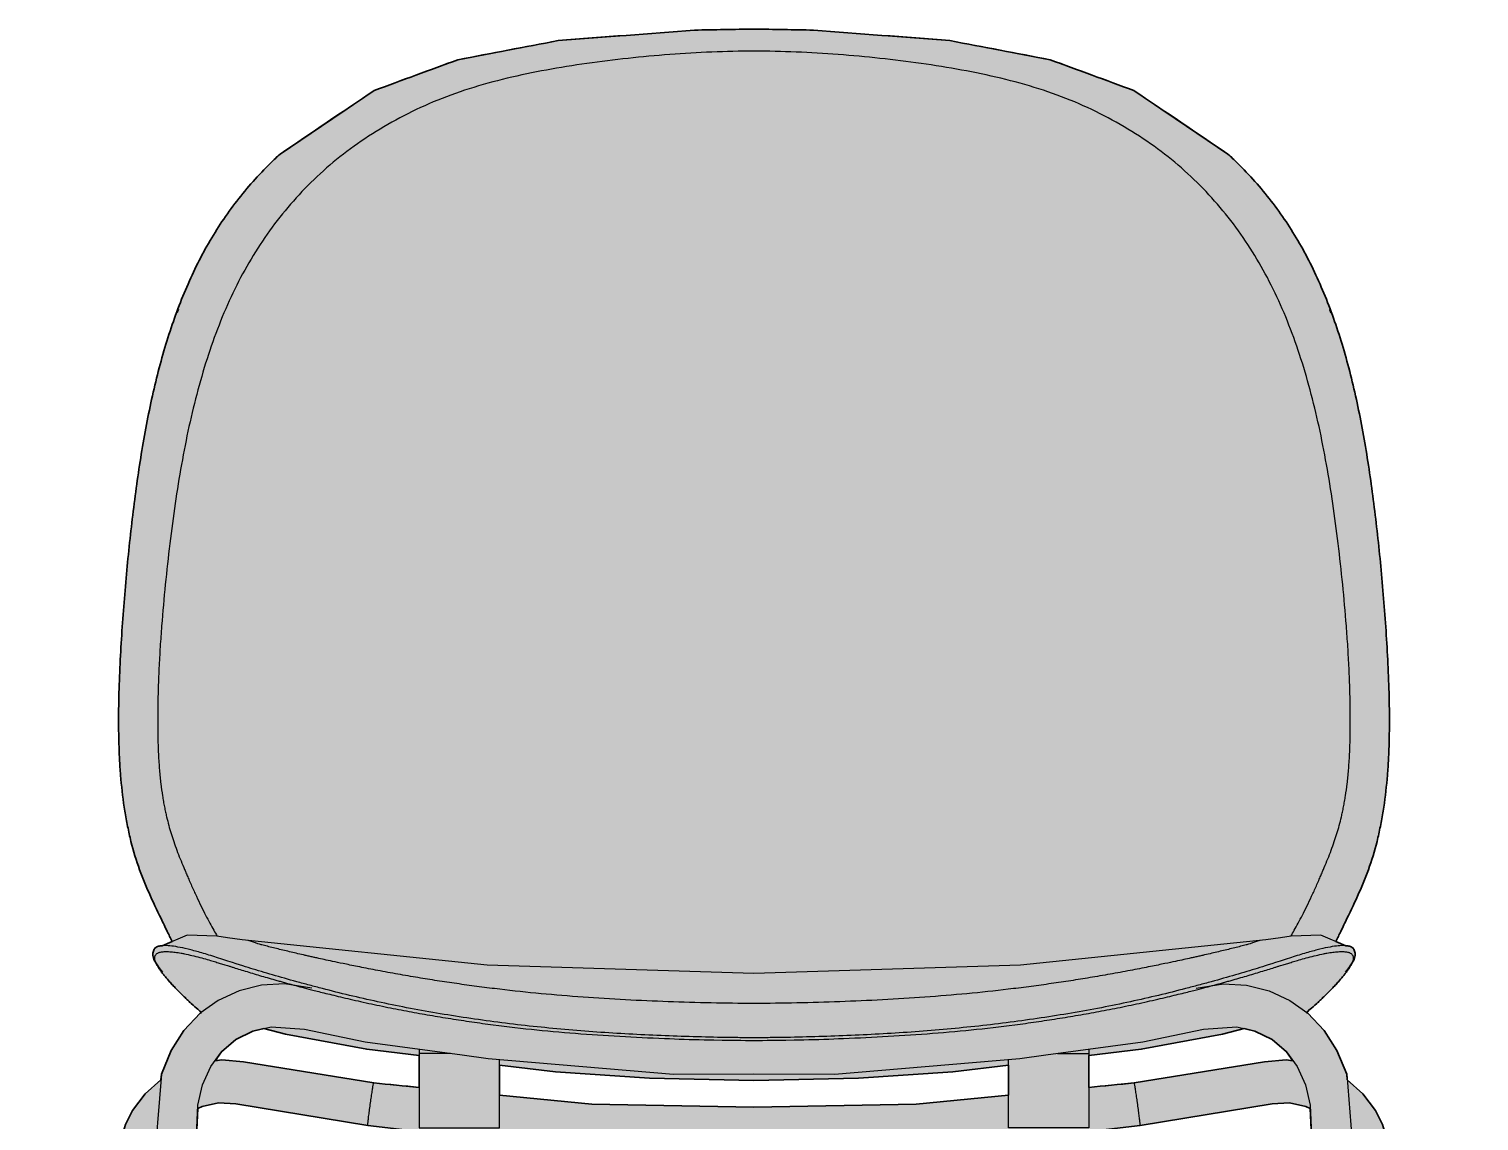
# Model space of a CAD drawing. Header units: millimetres. Extents: x 0 to 1796, y -1115 to 815.
# Drawn here: x 126 to 668, y 407 to 815 of the extents above; entities that cross this region are included whole.
import ezdxf

# ---------------------------------------------------------------- set-up
doc = ezdxf.new("R2010")
doc.units = ezdxf.units.MM
doc.layers.add('Blocks', color=7, linetype='Continuous')
doc.layers.add('Blocks$Fill', color=7, linetype='Continuous', true_color=0xffffff)
doc.layers.add('Blocks$Inner', color=7, linetype='Continuous', lineweight=25, true_color=0x007f00)
doc.layers.add('Blocks$Outline', color=7, linetype='Continuous', lineweight=35, true_color=0xff3f3f)

# ---------------------------------------------------------------- blocks, each defined once
blk = doc.blocks.new('N02 Dining Chair Front')
at = {"layer": 'Blocks$Fill'}
h = blk.add_hatch(color=256, dxfattribs=at)
h.paths.add_polyline_path([(145.86, 0.15), (143.01, 0.04), (139.08, 0.04), (134.88, 0.17), (131.89, 0.36), (130.31, 0.51), (129.5, 0.62), (129.02, 0.69), (128.58, 0.77), (128.37, 0.81), (128.18, 0.86), (127.98, 0.91), (127.79, 0.97), (127.6, 1.03), (127.39, 1.12), (127.15, 1.25), (126.85, 1.44), (126.49, 1.81), (126.13, 2.49), (126.07, 3.47), (126.39, 4.27), (126.79, 4.71), (127.12, 4.94), (127.38, 5.08), (127.6, 5.17), (127.81, 5.23), (128, 5.28), (128.19, 5.33), (128.39, 5.37), (128.59, 5.41), (128.81, 5.44), (129.26, 5.5), (130.03, 5.58), (130.52, 5.62), (130.93, 9.95), (159.59, 394.82), (160.57, 400.94), (162.16, 405.88), (164.76, 411.14), (169.45, 417.4), (175.32, 422.57), (175.49, 424.65), (179.1, 433.49), (183.92, 440.94), (190.02, 447.39), (190.49, 447.73), (186.66, 451.04), (186.47, 451.22), (183.46, 454.08), (181, 456.57), (179.77, 457.88), (178.59, 459.17), (177.52, 460.4), (176.6, 461.52), (175.79, 462.55), (175.06, 463.56), (174.72, 464.05), (174.41, 464.52), (174.13, 464.98), (173.87, 465.43), (173.72, 465.71), (173.58, 465.99), (173.41, 466.25), (173.26, 466.52), (173.11, 466.78), (172.97, 467.03), (172.84, 467.29), (172.72, 467.54), (172.67, 467.66), (172.62, 467.78), (172.57, 467.9), (172.53, 468.02), (172.49, 468.15), (172.45, 468.28), (172.41, 468.4), (172.38, 468.53), (172.36, 468.65), (172.33, 468.77), (172.32, 468.89), (172.31, 468.95), (172.3, 469), (172.3, 469.06), (172.29, 469.12), (172.29, 469.17), (172.29, 469.23), (172.29, 469.29), (172.29, 469.34), (172.29, 469.4), (172.3, 469.45), (172.3, 469.5), (172.31, 469.56), (172.31, 469.61), (172.32, 469.66), (172.33, 469.71), (172.34, 469.77), (172.35, 469.82), (172.36, 469.87), (172.8, 471.35), (172.91, 471.49), (172.96, 471.55), (173.02, 471.61), (173.07, 471.67), (173.13, 471.72), (173.15, 471.75), (173.18, 471.78), (173.21, 471.8), (173.24, 471.83), (173.3, 471.87), (173.36, 471.92), (173.42, 471.96), (173.48, 472), (173.55, 472.04), (173.61, 472.08), (173.68, 472.12), (173.76, 472.15), (173.83, 472.19), (173.91, 472.22), (173.99, 472.26), (174.07, 472.29), (174.15, 472.32), (174.24, 472.35), (174.33, 472.38), (174.42, 472.4), (174.57, 472.44), (174.73, 472.48), (174.89, 472.51), (175.05, 472.54), (175.23, 472.57), (175.41, 472.59), (175.59, 472.61), (175.78, 472.62), (179.52, 474.22), (175.38, 482.75), (170.89, 492.31), (169.83, 494.74), (168.81, 497.21), (167.83, 499.71), (166.91, 502.26), (166.05, 504.86), (165.25, 507.51), (164.5, 510.22), (163.82, 512.96), (163.19, 515.75), (162.62, 518.59), (162.1, 521.45), (161.63, 524.36), (161.22, 527.3), (160.85, 530.26), (160.27, 536.27), (159.87, 542.35), (159.64, 548.48), (159.53, 554.65), (159.55, 560.84), (159.87, 573.21), (160.5, 585.52), (162.33, 609.76), (164.82, 633.35), (166.32, 644.85), (168.02, 656.13), (169.95, 667.15), (172.16, 677.88), (173.38, 683.13), (174.69, 688.29), (176.08, 693.36), (177.57, 698.34), (179.15, 703.23), (180.82, 708.03), (182.6, 712.74), (184.47, 717.35), (186.46, 721.86), (188.55, 726.27), (190.76, 730.58), (193.1, 734.78), (195.55, 738.89), (198.13, 742.89), (200.84, 746.79), (203.68, 750.59), (206.64, 754.3), (209.74, 757.91), (212.97, 761.41), (216.34, 764.82), (218.07, 766.49), (219.84, 768.13), (254.97, 791.84), (286.19, 803.31), (323.67, 810.46), (374.57, 814.4), (396.83, 814.79), (419.1, 814.4), (469.99, 810.46), (507.47, 803.31), (538.7, 791.84), (573.82, 768.13), (575.59, 766.49), (577.33, 764.82), (580.69, 761.41), (583.92, 757.91), (587.02, 754.3), (589.99, 750.59), (592.82, 746.79), (595.53, 742.89), (598.11, 738.89), (600.57, 734.78), (602.9, 730.58), (605.11, 726.27), (607.21, 721.86), (609.19, 717.35), (611.07, 712.74), (612.84, 708.03), (614.52, 703.23), (616.1, 698.34), (617.58, 693.36), (618.98, 688.29), (620.29, 683.13), (621.51, 677.88), (623.72, 667.15), (625.65, 656.13), (627.35, 644.85), (628.85, 633.35), (631.33, 609.76), (633.17, 585.52), (633.8, 573.21), (634.12, 560.84), (634.13, 554.65), (634.03, 548.48), (633.8, 542.35), (633.4, 536.27), (632.81, 530.26), (632.45, 527.3), (632.03, 524.36), (631.57, 521.45), (631.05, 518.59), (630.47, 515.75), (629.85, 512.96), (629.16, 510.22), (628.42, 507.51), (627.62, 504.86), (626.76, 502.26), (625.83, 499.71), (624.86, 497.21), (623.84, 494.74), (622.77, 492.31), (615.97, 477.95), (614.15, 474.22), (617.88, 472.62), (618.07, 472.61), (618.26, 472.59), (618.44, 472.57), (618.61, 472.54), (618.78, 472.51), (618.94, 472.48), (619.09, 472.44), (619.24, 472.4), (619.34, 472.38), (619.42, 472.35), (619.51, 472.32), (619.6, 472.29), (619.68, 472.26), (619.76, 472.22), (619.84, 472.19), (619.91, 472.15), (619.98, 472.12), (620.05, 472.08), (620.12, 472.04), (620.18, 472), (620.25, 471.96), (620.31, 471.92), (620.37, 471.87), (620.42, 471.83), (620.45, 471.8), (620.48, 471.78), (620.51, 471.75), (620.54, 471.72), (620.59, 471.67), (620.65, 471.61), (620.7, 471.55), (620.76, 471.49), (620.86, 471.35), (621.3, 469.87), (621.31, 469.82), (621.33, 469.77), (621.34, 469.71), (621.35, 469.66), (621.35, 469.61), (621.36, 469.56), (621.37, 469.5), (621.37, 469.45), (621.37, 469.4), (621.38, 469.34), (621.38, 469.29), (621.38, 469.23), (621.37, 469.17), (621.37, 469.12), (621.37, 469.06), (621.36, 469), (621.36, 468.95), (621.35, 468.89), (621.33, 468.77), (621.31, 468.65), (621.28, 468.53), (621.25, 468.4), (621.22, 468.28), (621.18, 468.15), (621.14, 468.02), (621.09, 467.9), (621.04, 467.78), (620.99, 467.66), (620.94, 467.54), (620.82, 467.29), (620.7, 467.03), (620.56, 466.78), (620.41, 466.52), (620.25, 466.25), (620.09, 465.99), (619.95, 465.71), (619.8, 465.43), (619.54, 464.98), (619.25, 464.52), (618.94, 464.05), (618.61, 463.56), (617.87, 462.55), (617.07, 461.52), (616.14, 460.4), (615.07, 459.17), (613.9, 457.88), (611.42, 455.29), (609.06, 452.97), (607.01, 451.04), (603.17, 447.73), (603.65, 447.39), (609.75, 440.94), (614.56, 433.49), (618.18, 424.65), (618.34, 422.57), (624.22, 417.4), (628.9, 411.14), (631.51, 405.88), (633.1, 400.94), (634.07, 394.82), (662.74, 9.95), (663.14, 5.62), (664.16, 5.53), (664.64, 5.47), (665.07, 5.41), (665.27, 5.37), (665.47, 5.33), (665.66, 5.28), (665.86, 5.23), (666.06, 5.17), (666.28, 5.08), (666.55, 4.94), (666.87, 4.71), (667.27, 4.27), (667.6, 3.47), (667.54, 2.49), (667.18, 1.81), (666.81, 1.44), (666.52, 1.25), (666.28, 1.12), (666.07, 1.03), (665.87, 0.97), (665.68, 0.91), (665.49, 0.86), (665.29, 0.81), (665.09, 0.77), (664.65, 0.69), (664.16, 0.62), (663.35, 0.51), (661.78, 0.36), (659.18, 0.19), (655.01, 0.04), (651.05, 0.03), (648.47, 0.11), (647.8, 0.15), (634.59, -0.34), (630.75, -0.38), (630.11, -0.36), (629.85, -0.35), (629.72, -0.33), (629.65, -0.32), (629.6, -0.32), (629.55, -0.32), (629.5, -0.32), (629.45, -0.32), (629.4, -0.31), (629.35, -0.31), (629.3, -0.3), (629.25, -0.29), (629.2, -0.29), (629.16, -0.28), (629.11, -0.26), (629.06, -0.25), (629.01, -0.24), (628.96, -0.22), (628.92, -0.2), (628.87, -0.19), (628.82, -0.17), (628.78, -0.15), (628.73, -0.13), (628.68, -0.1), (628.64, -0.08), (628.6, -0.06), (628.55, -0.03), (628.51, 0), (628.47, 0.02), (628.43, 0.05), (628.39, 0.08), (628.35, 0.11), (628.31, 0.14), (628.28, 0.17), (628.24, 0.21), (628.2, 0.24), (628.17, 0.27), (628.14, 0.31), (628.1, 0.34), (628.07, 0.38), (628.04, 0.42), (628.01, 0.46), (627.98, 0.5), (627.95, 0.54), (627.92, 0.58), (627.89, 0.62), (627.87, 0.66), (627.84, 0.71), (627.82, 0.75), (627.8, 0.8), (627.78, 0.84), (627.75, 0.89), (627.74, 0.93), (627.72, 0.98), (627.7, 1.03), (627.68, 1.08), (627.67, 1.12), (627.66, 1.17), (627.64, 1.22), (627.63, 1.27), (627.62, 1.32), (627.62, 1.37), (627.61, 1.42), (627.6, 1.46), (627.6, 1.51), (627.59, 1.56), (627.59, 1.61), (627.59, 1.66), (627.59, 1.71), (627.59, 1.76), (627.59, 1.81), (627.6, 1.85), (627.6, 1.9), (627.61, 1.95), (627.62, 2), (627.62, 2.05), (627.63, 2.1), (627.64, 2.15), (627.66, 2.2), (627.67, 2.25), (627.69, 2.29), (627.7, 2.34), (627.72, 2.39), (627.74, 2.43), (627.76, 2.48), (627.78, 2.53), (627.8, 2.57), (627.82, 2.62), (627.84, 2.66), (627.87, 2.7), (627.9, 2.75), (627.92, 2.79), (627.95, 2.83), (627.98, 2.87), (628.01, 2.91), (628.04, 2.95), (628.07, 2.99), (628.1, 3.02), (628.14, 3.06), (628.17, 3.09), (628.2, 3.13), (628.24, 3.16), (628.28, 3.19), (628.31, 3.23), (628.35, 3.26), (628.39, 3.29), (628.43, 3.32), (628.47, 3.35), (628.51, 3.37), (628.56, 3.4), (628.6, 3.42), (628.64, 3.45), (628.69, 3.47), (628.73, 3.49), (628.78, 3.52), (628.82, 3.54), (628.87, 3.55), (628.92, 3.57), (628.97, 3.59), (629.01, 3.6), (629.06, 3.62), (629.11, 3.63), (629.16, 3.64), (629.21, 3.65), (629.26, 3.66), (629.3, 3.67), (629.35, 3.68), (629.4, 3.68), (629.45, 3.69), (629.5, 3.69), (629.55, 3.69), (629.6, 3.69), (629.67, 3.7), (629.79, 3.72), (630.06, 3.75), (630.92, 3.83), (632.16, 3.91), (631.95, 8.03), (631.95, 8.03), (631.95, 8.03), (631.95, 8.04), (605.22, 385.73), (605.22, 385.74), (605.21, 385.74), (605.21, 385.75), (605.21, 385.76), (605.22, 385.77), (605.22, 385.78), (605.22, 385.79), (605.22, 385.79), (605.44, 393.59), (604.58, 411.88), (602.98, 412.67), (596.77, 413.93), (590.35, 413.58), (541.07, 405.55), (499.56, 400.7), (417.21, 395.93), (396.83, 396.33), (376.46, 395.93), (294.1, 400.7), (252.6, 405.55), (203.31, 413.58), (196.9, 413.93), (190.69, 412.67), (189.08, 411.88), (188.23, 393.59), (188.45, 385.79), (188.45, 385.79), (188.45, 385.78), (188.45, 385.77), (188.45, 385.76), (188.45, 385.75), (188.45, 385.74), (188.45, 385.74), (188.45, 385.73), (161.72, 8.04), (161.72, 8.03), (161.72, 8.03), (161.72, 8.03), (161.5, 3.91), (163.46, 3.77), (163.87, 3.72), (164, 3.7), (164.07, 3.69), (164.12, 3.69), (164.16, 3.69), (164.21, 3.69), (164.26, 3.68), (164.31, 3.68), (164.36, 3.67), (164.41, 3.66), (164.46, 3.65), (164.51, 3.64), (164.56, 3.63), (164.6, 3.62), (164.65, 3.6), (164.7, 3.59), (164.75, 3.57), (164.79, 3.55), (164.84, 3.54), (164.89, 3.52), (164.93, 3.49), (164.98, 3.47), (165.02, 3.45), (165.07, 3.42), (165.11, 3.4), (165.15, 3.37), (165.19, 3.35), (165.23, 3.32), (165.27, 3.29), (165.31, 3.26), (165.35, 3.23), (165.39, 3.19), (165.43, 3.16), (165.46, 3.13), (165.5, 3.09), (165.53, 3.06), (165.56, 3.02), (165.59, 2.99), (165.63, 2.95), (165.66, 2.91), (165.69, 2.87), (165.72, 2.83), (165.74, 2.79), (165.77, 2.75), (165.8, 2.7), (165.82, 2.66), (165.84, 2.62), (165.87, 2.57), (165.89, 2.53), (165.91, 2.48), (165.93, 2.43), (165.95, 2.39), (165.96, 2.34), (165.98, 2.29), (166, 2.25), (166.01, 2.2), (166.02, 2.15), (166.03, 2.1), (166.04, 2.05), (166.05, 2), (166.06, 1.95), (166.06, 1.9), (166.07, 1.85), (166.07, 1.81), (166.07, 1.76), (166.08, 1.71), (166.08, 1.66), (166.07, 1.61), (166.07, 1.56), (166.07, 1.51), (166.06, 1.46), (166.06, 1.42), (166.05, 1.37), (166.04, 1.32), (166.03, 1.27), (166.02, 1.22), (166.01, 1.17), (166, 1.12), (165.98, 1.08), (165.97, 1.03), (165.95, 0.98), (165.93, 0.93), (165.91, 0.89), (165.89, 0.84), (165.87, 0.8), (165.85, 0.75), (165.82, 0.71), (165.8, 0.66), (165.77, 0.62), (165.74, 0.58), (165.72, 0.54), (165.69, 0.5), (165.66, 0.46), (165.63, 0.42), (165.6, 0.38), (165.56, 0.34), (165.53, 0.31), (165.5, 0.27), (165.46, 0.24), (165.43, 0.21), (165.39, 0.17), (165.35, 0.14), (165.31, 0.11), (165.28, 0.08), (165.24, 0.05), (165.2, 0.02), (165.15, 0), (165.11, -0.03), (165.07, -0.06), (165.03, -0.08), (164.98, -0.1), (164.94, -0.13), (164.89, -0.15), (164.84, -0.17), (164.8, -0.19), (164.75, -0.2), (164.7, -0.22), (164.65, -0.24), (164.61, -0.25), (164.56, -0.26), (164.51, -0.28), (164.46, -0.29), (164.41, -0.29), (164.36, -0.3), (164.31, -0.31), (164.26, -0.31), (164.22, -0.32), (164.17, -0.32), (164.12, -0.32), (164.07, -0.32), (164.02, -0.32), (163.94, -0.33), (163.81, -0.35), (163.68, -0.35), (163.41, -0.37), (162.52, -0.38), (155.6, -0.25)], flags=0)
h.paths.add_polyline_path([(271.82, 431.62), (252.19, 433.96), (221.85, 439.65), (213.81, 441.7), (209.72, 440.74), (203.35, 437.57), (198.01, 433.06), (195.56, 429.7), (198.07, 429.99), (206.21, 429.31), (254.84, 421.39), (254.84, 421.39), (271.82, 419.74)], flags=0)
h.paths.add_polyline_path([(491.85, 428.03), (471.03, 425.55), (435.86, 423.16), (396.83, 422.29), (357.81, 423.16), (322.64, 425.55), (301.82, 428.03), (301.82, 416.83), (336.31, 413.48), (396.83, 412.35), (457.35, 413.48), (491.85, 416.83)], flags=0)
h.paths.add_polyline_path([(579.86, 441.7), (571.82, 439.65), (541.47, 433.96), (521.85, 431.62), (521.85, 419.74), (538.83, 421.39), (538.83, 421.39), (587.45, 429.31), (595.6, 429.99), (598.11, 429.7), (595.65, 433.06), (590.31, 437.57), (583.94, 440.74)], flags=0)
at = {"layer": 'Blocks$Inner'}
for p, q in [((172.8, 471.35), (172.36, 469.87)), ((621.3, 469.87), (620.86, 471.35)), ((283.49, 432.42), (271.82, 432.42)), ((510.17, 432.42), (521.85, 432.42))]:
    blk.add_line(p, q, dxfattribs=at)
for points in [[(219.84, 768.13), (254.97, 791.84), (286.19, 803.31), (323.67, 810.46), (374.57, 814.4), (396.83, 814.79), (419.1, 814.4), (469.99, 810.46), (507.47, 803.31), (538.7, 791.84), (573.82, 768.13)], [(617.88, 472.62), (608.59, 476.59), (597.46, 476.17), (593.43, 475.62), (588.01, 474.83), (496.42, 465.42), (396.83, 462.24), (297.24, 465.42), (205.66, 474.83), (200.24, 475.62), (196.21, 476.17), (185.08, 476.59), (175.78, 472.62)], [(231.65, 456.73), (221.45, 458.39), (212.9, 457.88), (204.5, 455.75), (196.72, 452.15), (190.02, 447.39), (183.92, 440.94), (179.1, 433.49), (175.49, 424.65), (172.49, 386.86), (145.76, 9.19)], [(562.01, 456.73), (572.22, 458.39), (580.77, 457.88), (589.17, 455.75), (596.94, 452.15), (603.65, 447.39), (609.75, 440.94), (614.56, 433.49), (618.18, 424.65), (621.18, 386.86), (647.9, 9.19)], [(188.23, 393.59), (189.14, 413.1), (190.92, 420.72), (193.99, 427.56), (198.01, 433.06), (203.35, 437.57), (209.72, 440.74), (216.46, 442.33), (229, 441.45), (251.59, 436.79), (287.82, 431.93), (297.55, 430.58), (366.76, 424.64), (396.83, 424.82), (426.9, 424.64), (496.12, 430.58), (505.85, 431.93), (542.08, 436.79), (564.67, 441.45), (577.2, 442.33), (583.94, 440.74), (590.31, 437.57), (595.65, 433.06), (599.68, 427.56), (602.75, 420.72), (604.52, 413.1), (605.44, 393.59)], [(271.82, 431.62), (252.19, 433.96), (221.85, 439.65), (213.81, 441.7)], [(521.85, 431.62), (541.47, 433.96), (571.82, 439.65), (579.86, 441.7)], [(271.82, 433.88), (271.82, 404.64), (301.82, 404.64), (301.82, 430.25)], [(521.85, 433.88), (521.85, 404.64), (491.85, 404.64), (491.85, 430.25)], [(254.86, 421.34), (254.84, 421.39), (254.84, 421.39), (206.21, 429.31), (198.07, 429.99), (195.48, 429.69)], [(301.82, 428.03), (322.64, 425.55), (357.81, 423.16), (396.83, 422.29), (435.86, 423.16), (471.03, 425.55), (491.85, 428.03)], [(538.81, 421.34), (538.83, 421.39), (538.83, 421.39), (587.45, 429.31), (595.6, 429.99), (598.18, 429.69)], [(175.32, 422.57), (169.45, 417.4), (164.76, 411.14), (162.16, 405.88), (160.57, 400.94), (159.59, 394.82), (130.93, 9.95), (130.47, 5.07)], [(618.34, 422.57), (624.22, 417.4), (628.9, 411.14), (631.51, 405.88), (633.1, 400.94), (634.07, 394.82), (662.74, 9.95), (663.19, 5.07)], [(254.72, 421.04), (254.77, 421.24), (254.81, 421.36), (254.84, 421.39), (271.82, 419.74)], [(538.95, 421.04), (538.9, 421.24), (538.86, 421.36), (538.83, 421.39), (521.85, 419.74)], [(189.03, 411.85), (190.69, 412.67), (196.9, 413.93), (203.31, 413.58), (252.6, 405.55), (294.1, 400.7), (376.46, 395.93), (396.83, 396.33), (417.21, 395.93), (499.56, 400.7), (541.07, 405.55), (590.35, 413.58), (596.77, 413.93), (602.98, 412.67), (604.63, 411.85)], [(491.85, 416.83), (457.35, 413.48), (396.83, 412.35), (336.31, 413.48), (301.82, 416.83)]]:
    blk.add_lwpolyline(points, dxfattribs=at)
for points, knots in [([(396.83, 806.52), (386.32, 806.52), (365.29, 805.57), (339.43, 802.83), (319.28, 799.59), (304.55, 796.52), (290.35, 792.64), (276.92, 787.73), (264.37, 781.77), (252.77, 774.92), (242.04, 767.21), (229.12, 755.89), (215.34, 739.94), (202.39, 718.16), (192.65, 693.65), (186.66, 671.23), (182.94, 652.3), (180.58, 637.69), (178.61, 622.76), (176.93, 607.49), (175.77, 594.63), (175.12, 585.49), (174.81, 580.2), (174.61, 576.21), (174.44, 572.09), (174.29, 567.74), (174.19, 563.41), (174.11, 557.89), (174.12, 551.05), (174.37, 543.91), (174.76, 538.06), (175.28, 533), (175.8, 529.29), (176.26, 526.5), (176.65, 524.44), (177.05, 522.49), (177.59, 520.15), (178.26, 517.51), (179.11, 514.57), (180.1, 511.51), (181.26, 508.27), (182.51, 505.06), (183.62, 502.36), (184.5, 500.26), (185.15, 498.75), (185.92, 496.99), (187.11, 494.3), (188.56, 491.1), (190.35, 487.29), (192.04, 483.94), (193.58, 481.03), (195.04, 478.45), (195.93, 476.89), (196.35, 476.15)], [-1, -1, -1, -1, -0.974359, -0.9487179, -0.9358974, -0.9230769, -0.9102564, -0.8974359, -0.8846154, -0.8717949, -0.8589744, -0.8461538, -0.8205128, -0.7948718, -0.7692308, -0.7435897, -0.7307692, -0.7179487, -0.7051282, -0.6923077, -0.6794872, -0.6730769, -0.6698718, -0.6666667, -0.6634615, -0.6602564, -0.6570513, -0.6538462, -0.6474359, -0.6410256, -0.6346154, -0.6282051, -0.6217949, -0.6185897, -0.6153846, -0.6121795, -0.6089744, -0.6025641, -0.5961538, -0.5897436, -0.5833333, -0.5769231, -0.5705128, -0.5673077, -0.5641026, -0.5608974, -0.5576923, -0.5512821, -0.5448718, -0.5384615, -0.5320513, -0.525641, -0.5195811, -0.5195811, -0.5195811, -0.5195811]), ([(597.32, 476.15), (597.74, 476.89), (598.63, 478.45), (600.08, 481.03), (601.62, 483.94), (603.31, 487.29), (605.11, 491.1), (606.56, 494.3), (607.75, 496.99), (608.52, 498.75), (609.16, 500.26), (610.05, 502.36), (611.16, 505.06), (612.41, 508.27), (613.57, 511.51), (614.56, 514.57), (615.41, 517.51), (616.08, 520.15), (616.61, 522.49), (617.02, 524.44), (617.4, 526.5), (617.87, 529.29), (618.39, 533), (618.9, 538.06), (619.3, 543.91), (619.54, 551.05), (619.56, 557.89), (619.48, 563.41), (619.37, 567.74), (619.23, 572.09), (619.06, 576.21), (618.86, 580.2), (618.54, 585.49), (617.89, 594.63), (616.73, 607.49), (615.06, 622.76), (613.08, 637.69), (610.73, 652.3), (607.01, 671.23), (601.02, 693.65), (591.27, 718.16), (578.32, 739.94), (564.54, 755.89), (551.63, 767.21), (540.9, 774.92), (529.29, 781.77), (516.75, 787.73), (503.31, 792.64), (489.11, 796.52), (474.39, 799.59), (454.23, 802.83), (428.38, 805.57), (407.35, 806.52), (396.83, 806.52)], [-1.4804189, -1.4804189, -1.4804189, -1.4804189, -1.474359, -1.4679487, -1.4615385, -1.4551282, -1.4487179, -1.4423077, -1.4391026, -1.4358974, -1.4326923, -1.4294872, -1.4230769, -1.4166667, -1.4102564, -1.4038462, -1.3974359, -1.3910256, -1.3878205, -1.3846154, -1.3814103, -1.3782051, -1.3717949, -1.3653846, -1.3589744, -1.3525641, -1.3461538, -1.3429487, -1.3397436, -1.3365385, -1.3333333, -1.3301282, -1.3269231, -1.3205128, -1.3076923, -1.2948718, -1.2820513, -1.2692308, -1.2564103, -1.2307692, -1.2051282, -1.1794872, -1.1538462, -1.1410256, -1.1282051, -1.1153846, -1.1025641, -1.0897436, -1.0769231, -1.0641026, -1.0512821, -1.025641, -1, -1, -1, -1]), ([(179.52, 474.22), (178.89, 475.5), (177.48, 478.37), (174.63, 484.34), (170.8, 492.24), (166.75, 502.12), (164.18, 511.06), (162.58, 518.56), (161.27, 526.26), (160.37, 534.22), (159.84, 542.34), (159.54, 550.52), (159.48, 560.84), (159.82, 573.23), (160.46, 585.54), (161.3, 597.74), (162.64, 613.8), (164.7, 633.49), (167.34, 652.5), (169.9, 667.2), (172.1, 677.94), (174.63, 688.35), (177.51, 698.4), (180.76, 708.09), (184.4, 717.41), (188.47, 726.34), (193.01, 734.85), (198.05, 742.96), (203.59, 750.66), (209.65, 757.97), (215.15, 763.74), (218.65, 767.04), (219.84, 768.13)], [0.4957606, 0.4957606, 0.4957606, 0.4957606, 0.5, 0.505618, 0.5168539, 0.5280899, 0.5393258, 0.5449438, 0.5505618, 0.5617978, 0.5674157, 0.5730337, 0.5842697, 0.5955056, 0.6067416, 0.6179775, 0.6292135, 0.6516854, 0.6741573, 0.6853933, 0.6966292, 0.7078652, 0.7191011, 0.7303371, 0.741573, 0.752809, 0.7640449, 0.7752809, 0.7865169, 0.7977528, 0.8089888, 0.8146067, 0.8146067, 0.8146067, 0.8146067]), ([(573.82, 768.13), (575.01, 767.04), (578.52, 763.74), (584.01, 757.97), (590.07, 750.66), (595.62, 742.96), (600.65, 734.85), (605.19, 726.34), (609.27, 717.41), (612.91, 708.09), (616.16, 698.4), (619.04, 688.35), (621.56, 677.94), (623.76, 667.2), (626.33, 652.5), (628.96, 633.49), (631.03, 613.8), (632.36, 597.74), (633.2, 585.54), (633.85, 573.23), (634.19, 560.84), (634.13, 550.52), (633.83, 542.34), (633.3, 534.22), (632.39, 526.26), (631.08, 518.56), (629.48, 511.06), (626.92, 502.12), (622.86, 492.24), (619.04, 484.34), (616.19, 478.37), (614.78, 475.5), (614.15, 474.22)], [10.8146067, 10.8146067, 10.8146067, 10.8146067, 10.8202247, 10.8314607, 10.8426966, 10.8539326, 10.8651685, 10.8764045, 10.8876404, 10.8988764, 10.9101124, 10.9213483, 10.9325843, 10.9438202, 10.9550562, 10.9775281, 11, 11.011236, 11.0224719, 11.0337079, 11.0449438, 11.0561798, 11.0617978, 11.0674157, 11.0786517, 11.0842697, 11.0898876, 11.1011236, 11.1123596, 11.1235955, 11.1292135, 11.1334529, 11.1334529, 11.1334529, 11.1334529]), ([(198.43, 467.51), (197.39, 467.84), (194.37, 468.8), (189.86, 470.18), (185.32, 471.41), (181.57, 472.21), (178.55, 472.62), (176.13, 472.7), (174.32, 472.46), (173.31, 471.96), (172.95, 471.54), (172.8, 471.35)], [1.73760745, 1.73760745, 1.73760745, 1.73760745, 1.74309998, 1.75408899, 1.765078, 1.77606701, 1.78705603, 1.79804504, 1.80903405, 1.82002306, 1.82623681, 1.82623681, 1.82623681, 1.82623681]), ([(231.43, 468.52), (230.94, 468.63), (229.95, 468.85), (228.08, 469.28), (225.84, 469.79), (223.3, 470.39), (220.85, 470.98), (218.46, 471.57), (216.17, 472.13), (214.37, 472.58), (213.11, 472.88), (212.55, 473.02), (207.96, 474.59)], [0.15384615, 0.15384615, 0.15384615, 0.15384615, 0.15705128, 0.16025641, 0.16666666, 0.17307692, 0.17948718, 0.18589743, 0.19230769, 0.19871795, 0.20192307, 0.20415748, 0.20415748, 0.20415748, 0.20415748]), ([(585.71, 474.59), (581.12, 473.02), (580.55, 472.88), (579.3, 472.58), (577.5, 472.13), (575.21, 471.57), (572.81, 470.98), (570.36, 470.39), (567.82, 469.79), (565.59, 469.28), (563.71, 468.85), (562.73, 468.63), (562.24, 468.52)], [-0.20415748, -0.20415748, -0.20415748, -0.20415748, -0.20192308, -0.19871795, -0.19230769, -0.18589744, -0.17948718, -0.17307692, -0.16666667, -0.16025641, -0.15705128, -0.15384615, -0.15384615, -0.15384615, -0.15384615]), ([(620.86, 471.35), (620.72, 471.54), (620.35, 471.96), (619.35, 472.46), (617.54, 472.7), (615.12, 472.62), (612.09, 472.21), (608.35, 471.41), (603.8, 470.18), (599.3, 468.8), (596.28, 467.84), (595.23, 467.51)], [1.25337864, 1.25337864, 1.25337864, 1.25337864, 1.25959239, 1.2705814, 1.28157041, 1.29255943, 1.30354844, 1.31453745, 1.32552646, 1.33651547, 1.342008, 1.342008, 1.342008, 1.342008]), ([(172.36, 469.87), (172.22, 469.33), (172.37, 467.9), (173.92, 465.37), (175.29, 463.54), (175.92, 462.75)], [3.37694601, 3.37694601, 3.37694601, 3.37694601, 3.39421903, 3.41669275, 3.43354803, 3.43354803, 3.43354803, 3.43354803]), ([(190.49, 447.73), (189.86, 448.25), (188.76, 449.2), (186.66, 451.04), (186.6, 451.1), (186.27, 451.4), (185.64, 451.99), (184.63, 452.95), (183.48, 454.06), (182.25, 455.28), (181, 456.57), (179.76, 457.88), (178.57, 459.18), (177.68, 460.21), (177.03, 460.98), (176.59, 461.52), (176.18, 462.04), (175.66, 462.73), (175.04, 463.57), (174.4, 464.53), (173.66, 465.75), (173.19, 466.81), (173.01, 467.66), (172.99, 468.21), (173.06, 468.65), (173.24, 469.11), (173.57, 469.52), (174, 469.82), (174.48, 470.04), (174.93, 470.19), (175.49, 470.31), (176.36, 470.42), (177.68, 470.46), (179.25, 470.36), (180.63, 470.2), (181.71, 470.04), (182.87, 469.85), (184.56, 469.52), (186.9, 469.01), (189.87, 468.26), (192.7, 467.46), (194.94, 466.81), (196.69, 466.28), (198.03, 465.87), (199.22, 465.51), (200.23, 465.2), (201.35, 464.85), (202.88, 464.37), (204.91, 463.74), (207.48, 462.95), (210.16, 462.13), (212.89, 461.32), (215.7, 460.5), (218.16, 459.8), (220.22, 459.23), (221.84, 458.78), (223.43, 458.34), (225.43, 457.81), (227.92, 457.15), (231.4, 456.24), (235.93, 455.09), (242.23, 453.54), (249.83, 451.78), (256.68, 450.31), (262.14, 449.21), (266.09, 448.44), (269.93, 447.73), (275.11, 446.8), (281.6, 445.71), (289.47, 444.49), (305.43, 442.24), (330.06, 439.63), (357.17, 438.24), (373.28, 437.63), (378.25, 437.53)], [-1.3648957, -1.3648957, -1.3648957, -1.3648957, -1.3534596, -1.3534596, -1.3534596, -1.3527001, -1.3494949, -1.3462898, -1.3430847, -1.3398795, -1.3366744, -1.3334693, -1.3302642, -1.327059, -1.3254565, -1.3238539, -1.3222513, -1.3206488, -1.3174436, -1.3142385, -1.3110334, -1.3046231, -1.301418, -1.2982129, -1.2950077, -1.2918026, -1.2853924, -1.2789821, -1.275777, -1.2725718, -1.2693667, -1.2661616, -1.2597513, -1.2533411, -1.250136, -1.2469308, -1.2437257, -1.2405206, -1.2341103, -1.2277001, -1.2212898, -1.2148795, -1.2084693, -1.202059, -1.1988539, -1.1956488, -1.1924436, -1.1892385, -1.1828283, -1.176418, -1.1700077, -1.1635975, -1.1571872, -1.150777, -1.1475718, -1.1443667, -1.1411616, -1.1379565, -1.1315462, -1.125136, -1.1187257, -1.1123154, -1.1059052, -1.0994949, -1.0962898, -1.0930847, -1.0898795, -1.0866744, -1.0802642, -1.0738539, -1.0674436, -1.0418026, -1.0161616, -1.0047473, -1.0047473, -1.0047473, -1.0047473]), ([(396.83, 451.08), (391.49, 451.08), (380.79, 451.21), (364.79, 451.7), (348.83, 452.39), (332.97, 453.35), (317.26, 454.66), (304.37, 456.04), (294.23, 457.31), (286.71, 458.33), (280.62, 459.23), (275.82, 459.98), (271.08, 460.74), (264.82, 461.8), (257.17, 463.2), (250.17, 464.56), (244.37, 465.74), (240.2, 466.62), (237, 467.3), (234.72, 467.8), (232.89, 468.2), (231.92, 468.41), (231.43, 468.52)], [0, 0, 0, 0, 0.0128205, 0.025641, 0.0384615, 0.051282, 0.0641026, 0.0769231, 0.0833333, 0.0897436, 0.0961538, 0.099359, 0.1025641, 0.1089744, 0.1153846, 0.1217949, 0.1282051, 0.1346154, 0.1410256, 0.1474359, 0.150641, 0.1538462, 0.1538462, 0.1538462, 0.1538462]), ([(562.24, 468.52), (561.75, 468.41), (560.78, 468.2), (558.95, 467.8), (556.67, 467.3), (553.47, 466.62), (549.3, 465.74), (543.5, 464.56), (536.5, 463.2), (528.85, 461.8), (522.58, 460.74), (517.85, 459.98), (513.04, 459.23), (506.96, 458.33), (499.44, 457.31), (489.29, 456.04), (476.41, 454.66), (460.7, 453.35), (444.83, 452.39), (428.88, 451.7), (412.88, 451.21), (402.18, 451.08), (396.83, 451.08)], [-0.1538462, -0.1538462, -0.1538462, -0.1538462, -0.150641, -0.1474359, -0.1410256, -0.1346154, -0.1282051, -0.1217949, -0.1153846, -0.1089744, -0.1025641, -0.099359, -0.0961538, -0.0897436, -0.0833333, -0.0769231, -0.0641026, -0.0512821, -0.0384615, -0.025641, -0.0128205, 0, 0, 0, 0]), ([(415.42, 437.53), (420.39, 437.63), (436.49, 438.24), (463.6, 439.63), (488.24, 442.24), (504.2, 444.49), (512.06, 445.71), (518.56, 446.8), (523.74, 447.73), (527.58, 448.44), (531.52, 449.21), (536.98, 450.31), (543.84, 451.78), (551.43, 453.54), (557.73, 455.09), (562.27, 456.24), (565.75, 457.15), (568.24, 457.81), (570.24, 458.34), (571.83, 458.78), (573.45, 459.23), (575.51, 459.8), (577.96, 460.5), (580.77, 461.32), (583.5, 462.13), (586.18, 462.95), (588.75, 463.74), (590.78, 464.37), (592.31, 464.85), (593.44, 465.2), (594.45, 465.51), (595.63, 465.87), (596.97, 466.28), (598.73, 466.81), (600.96, 467.46), (603.8, 468.26), (606.76, 469.01), (609.1, 469.52), (610.8, 469.85), (611.95, 470.04), (613.03, 470.2), (614.42, 470.36), (615.99, 470.46), (617.3, 470.42), (618.17, 470.31), (618.74, 470.19), (619.19, 470.04), (619.66, 469.82), (620.1, 469.52), (620.42, 469.11), (620.6, 468.65), (620.68, 468.21), (620.66, 467.66), (620.47, 466.81), (620, 465.75), (619.27, 464.53), (618.62, 463.57), (618.01, 462.73), (617.48, 462.04), (617.07, 461.52), (616.63, 460.98), (615.99, 460.21), (615.09, 459.18), (613.91, 457.88), (612.67, 456.57), (611.42, 455.28), (610.19, 454.06), (609.04, 452.95), (608.02, 451.99), (607.39, 451.4), (607.07, 451.1), (607.01, 451.04), (604.9, 449.2), (603.8, 448.25), (603.17, 447.73)], [-0.9857733, -0.9857733, -0.9857733, -0.9857733, -0.974359, -0.9487179, -0.9230769, -0.9166667, -0.9102564, -0.9038462, -0.900641, -0.8974359, -0.8942308, -0.8910256, -0.8846154, -0.8782051, -0.8717949, -0.8653846, -0.8589744, -0.8525641, -0.849359, -0.8461538, -0.8429487, -0.8397436, -0.8333333, -0.8269231, -0.8205128, -0.8141026, -0.8076923, -0.8012821, -0.7980769, -0.7948718, -0.7916667, -0.7884615, -0.7820513, -0.775641, -0.7692308, -0.7628205, -0.7564103, -0.75, -0.7467949, -0.7435897, -0.7403846, -0.7371795, -0.7307692, -0.724359, -0.7211538, -0.7179487, -0.7147436, -0.7115385, -0.7051282, -0.6987179, -0.6955128, -0.6923077, -0.6891026, -0.6858974, -0.6794872, -0.6762821, -0.6730769, -0.6698718, -0.6682692, -0.6666667, -0.6650641, -0.6634615, -0.6602564, -0.6570513, -0.6538462, -0.650641, -0.6474359, -0.6442308, -0.6410256, -0.6378205, -0.637061, -0.637061, -0.637061, -0.6256248, -0.6256248, -0.6256248, -0.6256248]), ([(617.74, 462.75), (618.37, 463.54), (619.75, 465.37), (621.29, 467.9), (621.44, 469.33), (621.3, 469.87)], [-0.35393258, -0.35393258, -0.35393258, -0.35393258, -0.3370773, -0.31460358, -0.29733056, -0.29733056, -0.29733056, -0.29733056]), ([(289.62, 445.66), (285.8, 446.23), (278.21, 447.45), (267.06, 449.47), (256.19, 451.68), (245.69, 454.08), (237.28, 456.19), (232.41, 457.47), (230.8, 457.9)], [1.63870877, 1.63870877, 1.63870877, 1.63870877, 1.64969764, 1.66068665, 1.67167566, 1.68266467, 1.69365368, 1.69914819, 1.69914819, 1.69914819, 1.69914819]), ([(562.86, 457.9), (561.26, 457.47), (556.39, 456.19), (547.98, 454.08), (537.47, 451.68), (526.6, 449.47), (515.45, 447.45), (507.87, 446.23), (504.05, 445.66)], [1.38046727, 1.38046727, 1.38046727, 1.38046727, 1.38596177, 1.39695078, 1.40793979, 1.4189288, 1.42991782, 1.44090668, 1.44090668, 1.44090668, 1.44090668]), ([(390.79, 438.31), (388.77, 438.33), (382.72, 438.41), (372.66, 438.67), (360.6, 439.12), (348.57, 439.71), (336.59, 440.47), (324.67, 441.44), (312.85, 442.62), (301.15, 444.01), (293.44, 445.09), (289.62, 445.66)], [1.54530223, 1.54530223, 1.54530223, 1.54530223, 1.55079668, 1.56178569, 1.57277471, 1.58376372, 1.59475273, 1.60574174, 1.61673075, 1.62771976, 1.63870877, 1.63870877, 1.63870877, 1.63870877]), ([(504.05, 445.66), (500.22, 445.09), (492.52, 444.01), (480.82, 442.62), (468.99, 441.44), (457.08, 440.47), (445.1, 439.71), (433.07, 439.12), (421.01, 438.67), (410.94, 438.41), (404.9, 438.33), (402.88, 438.31)], [1.44090668, 1.44090668, 1.44090668, 1.44090668, 1.45189569, 1.4628847, 1.47387371, 1.48486272, 1.49585173, 1.50684075, 1.51782976, 1.52881877, 1.53431322, 1.53431322, 1.53431322, 1.53431322]), ([(252.57, 405.6), (252.58, 405.69), (252.63, 406.11), (252.75, 407.42), (252.97, 409.29), (253.21, 411.14), (253.43, 412.75), (253.57, 413.75), (253.68, 414.51), (253.79, 415.3), (253.94, 416.29), (254.1, 417.37), (254.31, 418.71), (254.53, 420.09), (254.67, 420.8), (254.72, 421.04)], [-1, -1, -1, -1, -0.888889, -0.777778, -0.666667, -0.555556, -0.5, -0.444444, -0.416667, -0.388889, -0.333333, -0.277778, -0.222222, -0.111111, 0, 0, 0, 0]), ([(541.1, 405.6), (541.09, 405.69), (541.04, 406.11), (540.92, 407.42), (540.69, 409.29), (540.45, 411.14), (540.23, 412.75), (540.1, 413.75), (539.99, 414.51), (539.87, 415.3), (539.73, 416.29), (539.57, 417.37), (539.36, 418.71), (539.13, 420.09), (539, 420.8), (538.95, 421.04)], [-1, -1, -1, -1, -0.888889, -0.777778, -0.666667, -0.555556, -0.5, -0.444444, -0.416667, -0.388889, -0.333333, -0.277778, -0.222222, -0.111111, 0, 0, 0, 0])]:
    blk.add_open_spline(points, degree=3, knots=knots, dxfattribs=at)
for points in [[(181.84, 710.07), (181.68, 709.67), (181.53, 709.27), (181.39, 708.88)], [(611.83, 710.07), (611.98, 709.67), (612.13, 709.27), (612.28, 708.88)], [(612.28, 708.88), (612.13, 709.27), (611.98, 709.67), (611.83, 710.07)], [(208.87, 464.18), (206.3, 464.97), (203.91, 465.74), (198.43, 467.51)], [(595.23, 467.51), (589.75, 465.74), (587.36, 464.97), (584.8, 464.18)], [(212.84, 462.96), (211.47, 463.37), (210.15, 463.78), (208.87, 464.18)], [(217.05, 461.71), (215.61, 462.13), (214.2, 462.55), (212.84, 462.96)], [(226.06, 459.18), (222.95, 460.03), (219.93, 460.88), (217.05, 461.71)], [(576.62, 461.71), (573.74, 460.88), (570.72, 460.03), (567.6, 459.18)], [(580.83, 462.96), (579.46, 462.55), (578.06, 462.13), (576.62, 461.71)], [(584.8, 464.18), (583.52, 463.78), (582.19, 463.37), (580.83, 462.96)], [(230.8, 457.9), (229.2, 458.32), (227.62, 458.75), (226.06, 459.18)], [(567.6, 459.18), (566.04, 458.75), (564.46, 458.32), (562.86, 457.9)], [(378.25, 437.53), (388.57, 437.33), (392.7, 437.29), (396.83, 437.29)], [(396.83, 438.28), (394.82, 438.28), (392.8, 438.29), (390.79, 438.31)], [(402.88, 438.31), (400.86, 438.29), (398.85, 438.28), (396.83, 438.28)], [(396.83, 437.29), (400.96, 437.29), (405.1, 437.33), (415.42, 437.53)]]:
    blk.add_open_spline(points, degree=3, dxfattribs=at)
at = {"layer": 'Blocks$Outline'}
for points in [[(175.78, 472.62), (179.52, 474.22)], [(614.15, 474.22), (617.88, 472.62)], [(175.32, 422.57), (175.49, 424.65), (179.1, 433.49), (183.92, 440.94), (190.02, 447.39), (190.49, 447.73)], [(603.17, 447.73), (603.65, 447.39), (609.75, 440.94), (614.56, 433.49), (618.18, 424.65), (618.34, 422.57)], [(213.81, 441.7), (209.72, 440.74), (203.35, 437.57), (198.01, 433.06), (195.56, 429.7)], [(271.82, 431.62), (252.19, 433.96), (221.85, 439.65), (213.81, 441.7)], [(579.86, 441.7), (571.82, 439.65), (541.47, 433.96), (521.85, 431.62)], [(598.11, 429.7), (595.65, 433.06), (590.31, 437.57), (583.94, 440.74), (579.86, 441.7)], [(195.56, 429.7), (198.07, 429.99), (206.21, 429.31), (254.84, 421.39)], [(271.82, 419.74), (271.82, 431.62)], [(396.83, 422.29), (357.81, 423.16), (322.64, 425.55), (301.82, 428.03)], [(301.82, 428.03), (301.82, 416.83)], [(491.85, 428.03), (471.03, 425.55), (435.86, 423.16), (396.83, 422.29)], [(491.85, 416.83), (491.85, 428.03)], [(521.85, 431.62), (521.85, 419.74)], [(538.83, 421.39), (587.45, 429.31), (595.6, 429.99), (598.11, 429.7)], [(130.93, 9.95), (159.59, 394.82), (160.57, 400.94), (162.16, 405.88), (164.76, 411.14), (169.45, 417.4), (175.32, 422.57)], [(618.34, 422.57), (624.22, 417.4), (628.9, 411.14), (631.51, 405.88), (633.1, 400.94), (634.07, 394.82), (662.74, 9.95)], [(189.08, 411.88), (188.23, 393.59), (188.45, 385.79)], [(396.83, 396.33), (376.46, 395.93), (294.1, 400.7), (252.6, 405.55), (203.31, 413.58), (196.9, 413.93), (190.69, 412.67), (189.08, 411.88)], [(301.82, 416.83), (336.31, 413.48), (396.83, 412.35)], [(396.83, 412.35), (457.35, 413.48), (491.85, 416.83)], [(604.58, 411.88), (602.98, 412.67), (596.77, 413.93), (590.35, 413.58), (541.07, 405.55), (499.56, 400.7), (417.21, 395.93), (396.83, 396.33)], [(605.22, 385.79), (605.44, 393.59), (604.58, 411.88)]]:
    blk.add_lwpolyline(points, dxfattribs=at)
for points, knots in [([(179.52, 474.22), (178.89, 475.5), (177.48, 478.37), (174.63, 484.34), (170.8, 492.24), (166.75, 502.12), (164.18, 511.06), (162.58, 518.56), (161.27, 526.26), (160.37, 534.22), (159.84, 542.34), (159.54, 550.52), (159.48, 560.84), (159.82, 573.23), (160.46, 585.54), (161.3, 597.74), (162.64, 613.8), (164.7, 633.49), (167.34, 652.5), (169.9, 667.2), (172.1, 677.94), (174.63, 688.35), (177.51, 698.4), (180.76, 708.09), (184.4, 717.41), (188.47, 726.34), (193.01, 734.85), (198.05, 742.96), (203.59, 750.66), (209.65, 757.97), (215.15, 763.74), (218.65, 767.04), (219.84, 768.13), (231.55, 776.03), (243.26, 783.94), (254.97, 791.84), (265.38, 795.66), (275.79, 799.49), (286.19, 803.31), (298.69, 805.7), (311.18, 808.08), (323.67, 810.46), (340.64, 811.78), (357.6, 813.09), (374.57, 814.4), (381.99, 814.53), (389.41, 814.66), (396.83, 814.79)], [0.495761, 0.495761, 0.495761, 0.495761, 0.5, 0.505618, 0.516854, 0.52809, 0.539326, 0.544944, 0.550562, 0.561798, 0.567416, 0.573034, 0.58427, 0.595506, 0.606742, 0.617978, 0.629213, 0.651685, 0.674157, 0.685393, 0.696629, 0.707865, 0.719101, 0.730337, 0.741573, 0.752809, 0.764045, 0.775281, 0.786517, 0.797753, 0.808989, 0.814607, 0.814607, 0.814607, 1.814607, 1.814607, 1.814607, 2.814607, 2.814607, 2.814607, 3.814607, 3.814607, 3.814607, 4.814607, 4.814607, 4.814607, 5.814607, 5.814607, 5.814607, 5.814607]), ([(396.83, 814.79), (404.25, 814.66), (411.68, 814.53), (419.1, 814.4), (436.06, 813.09), (453.03, 811.78), (469.99, 810.46), (482.49, 808.08), (494.98, 805.7), (507.47, 803.31), (517.88, 799.49), (528.29, 795.66), (538.7, 791.84), (550.41, 783.94), (562.11, 776.03), (573.82, 768.13), (575.01, 767.04), (578.52, 763.74), (584.01, 757.97), (590.07, 750.66), (595.62, 742.96), (600.65, 734.85), (605.19, 726.34), (609.27, 717.41), (612.91, 708.09), (616.16, 698.4), (619.04, 688.35), (621.56, 677.94), (623.76, 667.2), (626.33, 652.5), (628.96, 633.49), (631.03, 613.8), (632.36, 597.74), (633.2, 585.54), (633.85, 573.23), (634.19, 560.84), (634.13, 550.52), (633.83, 542.34), (633.3, 534.22), (632.39, 526.26), (631.08, 518.56), (629.48, 511.06), (626.92, 502.12), (622.86, 492.24), (619.04, 484.34), (616.19, 478.37), (614.78, 475.5), (614.15, 474.22)], [-5.814607, -5.814607, -5.814607, -5.814607, -4.814607, -4.814607, -4.814607, -3.814607, -3.814607, -3.814607, -2.814607, -2.814607, -2.814607, -1.814607, -1.814607, -1.814607, -0.814607, -0.814607, -0.814607, -0.808989, -0.797753, -0.786517, -0.775281, -0.764045, -0.752809, -0.741573, -0.730337, -0.719101, -0.707865, -0.696629, -0.685393, -0.674157, -0.651685, -0.629213, -0.617978, -0.606742, -0.595506, -0.58427, -0.573034, -0.567416, -0.561798, -0.550562, -0.544944, -0.539326, -0.52809, -0.516854, -0.505618, -0.5, -0.495761, -0.495761, -0.495761, -0.495761]), ([(173.58, 465.99), (173.13, 466.7), (172.35, 468.14), (172.22, 469.33), (172.36, 469.87), (172.51, 470.36), (172.66, 470.86), (172.8, 471.35), (172.95, 471.54), (173.31, 471.96), (174.23, 472.42), (175.27, 472.58), (175.78, 472.62)], [-0.330521, -0.330521, -0.330521, -0.330521, -0.314604, -0.297331, -0.297331, -0.297331, 1.253379, 1.253379, 1.253379, 1.259592, 1.270581, 1.279181, 1.279181, 1.279181, 1.279181]), ([(617.88, 472.62), (618.4, 472.58), (619.43, 472.42), (620.35, 471.96), (620.72, 471.54), (620.86, 471.35), (621.01, 470.86), (621.16, 470.36), (621.3, 469.87), (621.44, 469.33), (621.32, 468.14), (620.54, 466.7), (620.09, 465.99)], [-1.279181, -1.279181, -1.279181, -1.279181, -1.270581, -1.259592, -1.253379, -1.253379, -1.253379, 0.297331, 0.297331, 0.297331, 0.314604, 0.330521, 0.330521, 0.330521, 0.330521]), ([(190.49, 447.73), (189.86, 448.25), (188.76, 449.2), (186.66, 451.04), (186.6, 451.1), (186.27, 451.4), (185.64, 451.99), (184.63, 452.95), (183.48, 454.06), (182.25, 455.28), (181, 456.57), (179.76, 457.88), (178.57, 459.18), (177.68, 460.21), (177.03, 460.98), (176.59, 461.52), (176.18, 462.04), (175.66, 462.73), (175.04, 463.57), (174.4, 464.53), (173.91, 465.34), (173.66, 465.81), (173.58, 465.99)], [-1.36489574, -1.36489574, -1.36489574, -1.36489574, -1.3534596, -1.3534596, -1.3534596, -1.35270005, -1.34949493, -1.3462898, -1.34308467, -1.33987954, -1.33667441, -1.33346928, -1.33026416, -1.32705903, -1.32545646, -1.3238539, -1.32225134, -1.32064877, -1.31744364, -1.31423852, -1.31103339, -1.30892913, -1.30892913, -1.30892913, -1.30892913]), ([(620.09, 465.99), (620, 465.81), (619.76, 465.34), (619.27, 464.53), (618.62, 463.57), (618.01, 462.73), (617.48, 462.04), (617.07, 461.52), (616.63, 460.98), (615.99, 460.21), (615.09, 459.18), (613.91, 457.88), (612.67, 456.57), (611.42, 455.28), (610.19, 454.06), (609.04, 452.95), (608.02, 451.99), (607.39, 451.4), (607.07, 451.1), (607.01, 451.04), (604.9, 449.2), (603.8, 448.25), (603.17, 447.73)], [1.30892913, 1.30892913, 1.30892913, 1.30892913, 1.31103339, 1.31423852, 1.31744364, 1.32064877, 1.32225134, 1.3238539, 1.32545646, 1.32705903, 1.33026416, 1.33346928, 1.33667441, 1.33987954, 1.34308467, 1.3462898, 1.34949493, 1.35270005, 1.3534596, 1.3534596, 1.3534596, 1.36489574, 1.36489574, 1.36489574, 1.36489574]), ([(254.84, 421.39), (254.84, 421.39), (254.84, 421.39), (254.84, 421.39), (260.5, 420.84), (266.16, 420.29), (271.82, 419.74)], [2.999162, 2.999162, 2.999162, 2.999162, 3, 3, 3, 20.063968, 20.063968, 20.063968, 20.063968]), ([(521.85, 419.74), (527.51, 420.29), (533.17, 420.84), (538.83, 421.39), (538.83, 421.39), (538.83, 421.39), (538.83, 421.39)], [-20.063968, -20.063968, -20.063968, -20.063968, -3, -3, -3, -2.999162, -2.999162, -2.999162, -2.999162])]:
    blk.add_open_spline(points, degree=3, knots=knots, dxfattribs=at)

msp = doc.modelspace()

# ---------------------------------------------------------------- block references
at = {"layer": 'Blocks'}
msp.add_blockref('N02 Dining Chair Front', (0, 0), dxfattribs=at)

doc.saveas('drawing.dxf')
